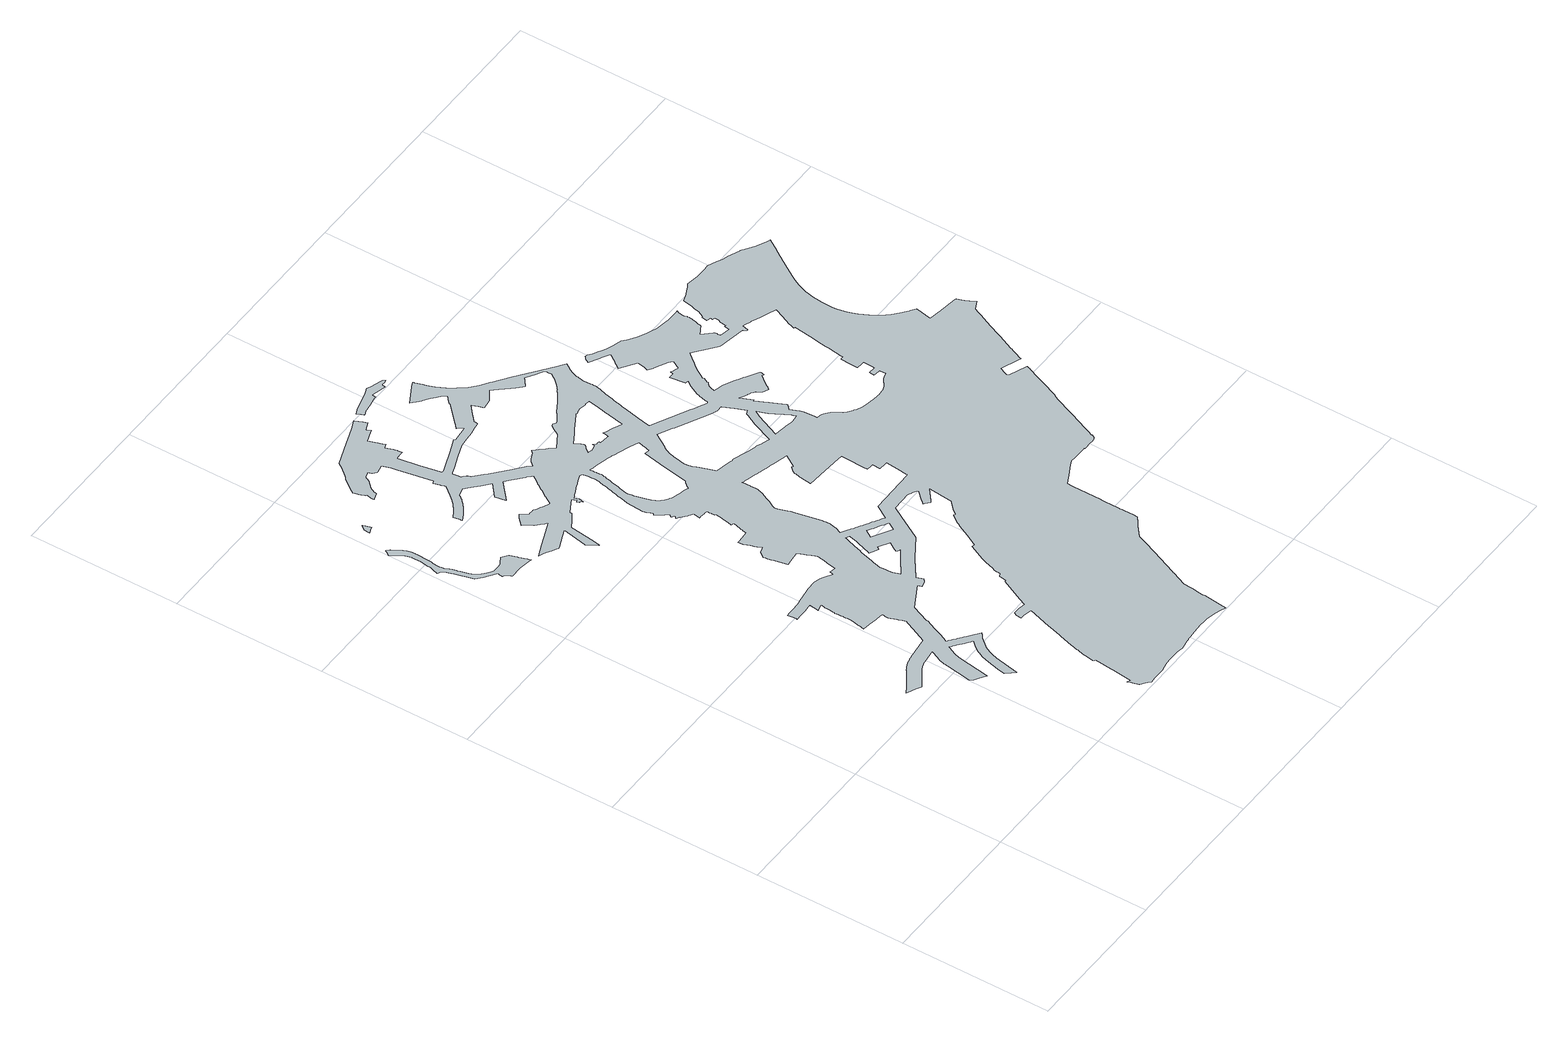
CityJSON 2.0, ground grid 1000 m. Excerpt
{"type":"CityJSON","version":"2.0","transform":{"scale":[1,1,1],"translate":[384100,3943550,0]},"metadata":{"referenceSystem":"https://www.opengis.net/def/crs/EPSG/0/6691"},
"CityObjects":{
"object1":{"type":"GenericCityObject","attributes":{"function":"24","validFromType":"1","custodian":"東京都","notificationNumber":"東京都告示1213号","prefecture":"13","city":"13100"},"geometry":[{"type":"MultiSurface","lod":"1","boundaries":[[[0,1,2,3,4,5,6,7,8,9,10,11,12,13,14,15,16,17,18,19,20,21,22,23,24,25,26,27,28,29,30,31,32,33,34,35,36,37,38,39,40,41]],[[42,43,44,45,46,47,48,49,50,51,52,53,54,55,56,57,58,59,60,61,62,63,64,65,66,67,68,69,70,71,72,73,74,75,76,77,78,79,80,81,82,83,84,85,86,87,88,89,90,91,92,93,94,95,96,97,98,99,100,101,102,103,104,105,106,107,108,109,110,111,112,113,114,115,116,117,118,119,120,121,122,123,124,125,126,127,128,129,130,131,132,133,134,135,136,137,138,139,140,141,142,143,144,145,146,147,148,149,150,151,152,153,154,155,156,157,158,159,160,161,162,163,164,165,166,167,168,169,170,171,172,173,174,175,176,177,178,179,180,181,182,183,184,185,186,187,188,189,190,191,192,193,194,195,196,197,198,199,200,201,202,203,204,205,206,207,208,209,210,211,212,213,214,215,216,217,218,219,220,221,222,223,224,225,226,227,228,229,230,231,232,233,234,235,236,237,238,239,240,241,242,243,244,245,246,247,248,249,250,251,252,253,254,255,256,257,258,259,260,261,262,263,264,265,266,267,268,269,270,271,272,273,274,275,276,277,278,279,280,281,282,283,284,285,286,287,288,289,290,291,292,293,294,295,296,297,298,299,300,301,302,303,304,305,306,307,308,309,310,311,312,313,314,315,316,317,318,319,320,321,322,323,324,325,326,327,328,329,330,331,332,333,334,335,336,337,338,339,340,341,342,343,344,345,346,347,348,349,350,351,352,353,354,355,356,357,358,359,360,361,362,363,364,365,366,367,368,369,370,371,372,373,374,375,376,377,378,379,380,381,382,383,384,385,386,387,388,389,390,391,392,393,394,395,396,397,398,399,400,401,402,403,404,405,406,407,408,409,410,411,412,413,414,415,416,417,418,419,420,421,422,423,424,425,426,427,428,429,430,431,432,433,434,435,436,437,438,439,440,441,442,443,444,445,446,447,448,449,450,451,452,453,454,455,456,457,458,459,460,461,462,463,464,465,466,467,468,469,470,471,472,473,474,475,476,477,478,479,480,481,482,483,484,485,486,487,488,489,490,491,492,493,494,495,496,497,498,499,500,501,502,503,504,505,506,507,508,509,510,511,512,513,514,515,516,517,518,519,520,521,522,523,524,525,526,527,528,529,530,531,532,533,534,535,536,537,538,539,540,541,542,543,544,545,546,547,548,549,550,551,552,553,554,555,556,557,558,559,560,561,562,563,564,565,566,567,568,569,570,571,572,573,574,575,576,577,578,579,580,581,582,583,584,585,586,587,588,589,590,591,592,593,594,595,596,597,598,599,600,601,602,603,604,605,606,607,608,609,610,611,612,613,614,615,616,617,618,619,620,621,622,623,624,625,626,627,628,629,630,631,632,633,634,635,636,637,638,639,640,641,642,643,644,645,646,647,648,649,650,651,652,653,654,655,656,657,658,659,660,661,662,663,664,665,666,667,668,669,670,671,672,673,674,675,676,677,678,679,680,681,682,683,684,685,686,687,688,689,690,691,692,693,694,695,696,697,698,699,700,701,702,703,704,705,706,707,708,709,710,711,712,713,714,715,716,717,718,719,720,721,722,723,724,725,726,727,728,729,730,731,732,733,734,735,736,737,738,739,740,741,742,743,744,745,746,747,748,749,750,751,752,753,754,755,756,757,758,759,760,761,762,763,764,765,766,767,768,769,770,771,772,773,774,775,776,777,778,779,780,781,782,783,784,785,786,787,788,789,790,791,792,793,794,795,796,797,798,799,800,801,802,803,804,805,806,807,808,809,810,811,812,813,814,815,816,817,818,819,820,821,822,823,824,825,826,827,828,829,830,831,832,833,834,835,836,837,838,839,840,841,842,843,844,845,846,847,848,849,850,851,852,853,854,855,856,857,858,859,860,861,862,863,864,865,866,867,868,869,870,871,872,873,874,875,876,877,878,879,880,881,882,883,884,885,886,887,888,889,890,891,892,893,894,895,896,897,898,899,900,901,902,903,904,905,906,907,908,909,910,911,912,913,914,915,916,917,918,919,920,921,922,923,924,925,926,927,928,929,930,931,932,933,934,935,936,937,938,939,940,941,942,943,944,945,946,947,948,949,950,951,952,953,954,955,956,957,958,959,960,961,962,963,964,965,966,967,968,969,970,971,972,973,974,975,976,977,978,979,980,981,982,983,984,985,986,987,988,989,990,991,992,993,994,995,996,997,998,999,1000,1001,1002,1003,1004,1005,1006,1007,1008,1009,1010,1011,1012,1013,1014,1015,1016,1017,1018,1019,1020,1021,1022,1023,1024,1025,1026,1027,1028,1029,1030,1031,1032,1033,1034,1035,1036,1037,1038,1039,1040,1041,1042,1043,1044,1045,1046,1047,1048,1049,1050,1051,1052,1053,1054,1055,1056,1057,1058,1059,1060,1061,1062,1063,1064,1065,1066,1067,1068,1069,1070,1071,1072,1073,1074,1075,1076,1077,1078,1079,1080,1081,1082,1083,1084,1085,1086,1087,1088,1089,1090,1091,1092,1093,1094,1095,1096,1097,1098,1099,1100,1101,1102,1103,1104,1105,1106,1107,1108,1109,1110,1111,1112,1113,1114,1115,1116,1117,1118,1119,1120,1121,1122,1123,1124,1125,1126,1127,1128,1129,1130,1131,1132,1133,1134,1135,1136,1137,1138,1139,1140,1141,1142,1143,1144,1145,1146,1147,1148,1149,1150,1151,1152,1153,1154,1155,1156,1157,1158,1159,1160,1161,1162,1163,1164,1165,1166,1167,1168,1169,1170,1171,1172,1173,1174,1175,1176,1177,1178,1179,1180,1181,1182,1183,1184,1185,1186,1187,1188,1189,1190,1191,1192,1193,1194,1195,1196,1197,1198,1199,1200,1201,1202,1203,1204,1205,1206,1207,1208,1209,1210,1211,1212,1213,1214,1215,1216,1217,1218,1219,1220,1221,1222,1223,1224,1225,1226,1227,1228,1229,1230,1231,1232,1233,1234,1235,1236,1237,1238,1239,1240,1241,1242,1243,1244,1245,1246,1247,1248,1249,1250,1251,1252,1253,1254,1255,1256,1257,1258,1259,1260,1261,1262,1263,1264,1265,1266,1267,1268,1269,1270,1271,1272,1273,1274,1275,1276,1277,1278,1279,1280,1281,1282,1283,1284,1285,1286,1287,1288,1289,1290,1291,1292,1293,1294,1295,1296,1297,1298,1299,1300,1301,1302,1303,1304,1305,1306,1307,1308,1309,1310,1311,1312,1313,1314,1315,1316,1317,1318,1319,1320,1321,1322,1323,1324,1325,1326,1327,1328,1329,1330,1331,1332,1333,1334,1335,1336,1337,1338,1339,1340,1341,1342,1343,1344,1345,1346,1347,1348,1349,1350,1351,1352,1353,1354,1355,1356,1357,1358,1359,1360,1361,1362,1363,1364,1365,1366,1367,1368,1369,1370,1371,1372,1373,1374,1375,1376,1377,1378,1379,1380,1381,1382,1383,1384,1385,1386,1387,1388,1389,1390,1391,1392,1393,1394,1395,1396,1397,1398,1399,1400,1401,1402,1403,1404,1405,1406,1407,1408,1409,1410,1411,1412,1413,1414,1415,1416,1417,1418,1419,1420,1421,1422,1423,1424,1425,1426],[1427,1428,1429,1430,1431,1432,1433,1434,1435,1436,1437,1438,1439,1440,1441,1442,1443,1444,1445,1446,1447,1448,1449,1450,1451,1452,1453,1454,1455,1456,1457,1458,1459,1460,1461,1462,1463,1464,1465,1466,1467,1468,1469,1470,1471,1472,1473,1474,1475,1476,1477,1478,1479,1480,1481,1482,1483,1484,1485,1486,1487,1488,1489,1490,1491,1492,1493,1494,1495,1496,1497,1498,1499,1500,1501,1502,1503,1504,1505,1506,1507,1508,1509,1510,1511,1512,1513,1514,1515,1516,1517,1518,1519,1520,1521,1522,1523,1524,1525,1526,1527,1528,1529,1530,1531,1532,1533,1534,1535,1536,1537,1538,1539,1540,1541,1542,1543,1544,1545,1546,1547,1548,1549,1550,1551,1552,1553,1554,1555,1556,1557,1558],[1559,1560,1561,1562,1563,1564,1565,1566,1567,1568,1569,1570,1571,1572,1573,1574,1575,1576,1577,1578,1579,1580,1581,1582,1583,1584,1585,1586,1587,1588,1589,1590,1591,1592,1593,1594,1595,1596,1597,1598,1599,1600,1601,1602,1603,1604,1605,1606,1607,1608,1609,1610,1611,1612,1613,1614,1615,1616,1617,1618,1619,1620,1621,1622,1623,1624,1625,1626,1627],[1628,1629,1630,1631,1632,1633,1634,1635,1636,1637,1638,1639,1640,1641,1642,1643,1644,1645,1646,1647,1648,1649,1650,1651,1652,1653,1654,1655,1656,1657,1658,1659,1660,1661,1662,1663,1664,1665,1666,1667,1668,1669,1670,1671,1672,1673,1674,1675,1676,1677,1678,1679,1680,1681,1682,1683,1684,1685,1686,1687,1688,1689,1690,1691,1692,1693,1694,1695,1696,1697,1698,1699,1700,1701,1702,1703,1704,1705,1706,1707,1708,1709,1710,1711,1712,1713,1714,1715,1716,1717,1718,1719,1720,1721,1722,1723,1724,1725,1726,1727,1728],[1729,1730,1731,1732,1733,1734,1735,1736,1737,1738,1739,1740,1741,1742,1743,1744,1745,1746,1747,1748,1749,1750,1751,1752,1753,1754,1755,1756,1757,1758,1759,1760,1761,1762,1763,1764,1765,1766,1767,1768,1769,1770,1771,1772,1773,1774,1775,1776,1777,1778,1779,1780,1781,1782,1783,1784,1785,1786,1787,1788,1789,1790,1791,1792,1793,1794,1795,1796,1797,1798,1799,1800,1801,1802,1803,1804],[1805,1806,1807,1808,1809,1810,1811,1812,1813,1814,1815,1816,1817,1818,1819,1820,1821,1822,1823,1824,1825,1826,1827,1828,1829,1830,1831,1832,1833,1834,1835,1836,1837,1838,1839,1840,1841,1842,1843,1844,1845,1846,1847,1848,1849,1850,1851,1852,1853,1854,1855,1856,1857,1858,1859,1860,1861,1862,1863,1864,1865,1866,1867,1868,1869,1870,1871,1872,1873,1874,1875,1876,1877,1878,1879,1880,1881,1882,1883,1884,1885,1886,1887,1888,1889,1890,1891,1892,1893,1894,1895,1896,1897,1898,1899,1900,1901,1902,1903,1904,1905,1906,1907,1908,1909,1910,1911,1912,1913,1914,1915,1916,1917,1918,1919,1920,1921,1922,1923,1924,1925,1926,1927,1928,1929,1930,1931,1932,1933,1934,1935,1936,1937,1938,1939,1940,1941,1942,1943,1944,1945,1946,1947,1948,1949,1950,1951,1952,1953,1954,1955,1956,1957,1958,1959,1960,1961,1962,1963,1964,1965,1966,1967,1968,1969,1970,1971,1972,1973,1974,1975,1976,1977,1978,1979,1980,1981,1982,1983,1984,1985,1986,1987,1988,1989,1990,1991,1992,1993],[1994,1995,1996,1997,1998,1999,2000,2001,2002,2003,2004,2005,2006,2007,2008,2009,2010,2011,2012,2013,2014,2015,2016,2017,2018,2019,2020,2021,2022,2023,2024,2025,2026,2027,2028,2029,2030,2031,2032,2033,2034,2035,2036,2037,2038,2039,2040,2041,2042,2043,2044,2045,2046,2047,2048,2049,2050,2051,2052,2053,2054,2055,2056,2057,2058,2059,2060,2061,2062,2063,2064,2065,2066,2067,2068,2069,2070,2071,2072,2073,2074,2075,2076,2077,2078,2079,2080,2081,2082,2083,2084,2085,2086,2087,2088,2089,2090,2091,2092,2093,2094,2095,2096,2097,2098,2099,2100,2101,2102,2103,2104,2105,2106,2107,2108,2109,2110,2111,2112,2113,2114,2115,2116,2117,2118,2119,2120,2121,2122,2123,2124,2125,2126,2127,2128,2129,2130,2131,2132,2133,2134,2135,2136,2137,2138,2139,2140,2141,2142],[2143,2144,2145,2146,2147,2148,2149,2150,2151,2152,2153,2154,2155,2156,2157,2158,2159,2160],[2161,2162,2163,2164,2165,2166,2167,2168,2169,2170,2171,2172,2173,2174,2175,2176,2177,2178,2179,2180,2181,2182,2183,2184,2185,2186,2187,2188,2189,2190,2191,2192,2193,2194,2195,2196,2197,2198,2199],[2200,2201,2202,2203,2204,2205,2206,2207,2208,2209,2210,2211,2212,2213,2214]],[[2215,2216,2217,2218,2219,2220,2221,2222,2223,2224,2225,2226,2227,2228,2229]],[[2230,2231,2232,2233,2234,2235,2236,2237,2238,2239,2240,2241,2242,2243,2244,2245,2246,2247,2248,2249,2250,2251,2252,2253,2254,2255,2256,2257,2258,2259,2260,2261,2262,2263,2264,2265,2266,2267,2268,2269,2270,2271,2272,2273,2274,2275,2276,2277,2278,2279,2280,2281,2282,2283,2284,2285,2286,2287,2288,2289,2290,2291,2292,2293,2294,2295,2296,2297,2298,2299,2300,2301,2302,2303,2304,2305,2306,2307,2308,2309,2310,2311,2312,2313,2314,2315,2316,2317,2318,2319,2320,2321,2322,2323,2324,2325,2326,2327,2328,2329,2330,2331,2332,2333,2334,2335,2336,2337,2338,2339,2340,2341,2342,2343,2344,2345,2346,2347,2348,2349,2350,2351,2352,2353,2354,2355,2356,2357,2358,2359,2360,2361,2362,2363,2364,2365,2366,2367,2368,2369,2370,2371,2372,2373,2374,2375,2376,2377,2378,2379,2380,2381,2382,2383,2384,2385,2386,2387,2388,2389,2390,2391,2392,2393,2394,2395,2396,2397,2398,2399,2400,2401,2402,2403,2404,2405,2406,2407,2408,2409,2410,2411,2412]]]}]}
},
"vertices":[
[1182,5048,0],[1172,5050,0],[1167,5052,0],[1136,5062,0],[1105,5073,0],[1076,5087,0],[1075,5087,0],[1070,5085,0],[1066,5083,0],[1061,5081,0],[1056,5079,0],[1051,5077,0],[1046,5075,0],[1041,5073,0],[1037,5071,0],[1032,5069,0],[936,5045,0],[910,5039,0],[868,5021,0],[879,4994,0],[885,4977,0],[886,4975,0],[926,4991,0],[927,4992,0],[928,4988,0],[975,4995,0],[1015,5002,0],[1032,5005,0],[1045,5006,0],[1045,5008,0],[1046,5018,0],[1046,5021,0],[1048,5032,0],[1144,5006,0],[1149,5030,0],[1151,5030,0],[1160,5030,0],[1163,5030,0],[1164,5030,0],[1166,5030,0],[1168,5030,0],[1188,5034,0],[1231,4881,0],[1229,4880,0],[1228,4880,0],[1227,4879,0],[1112,4816,0],[1124,4805,0],[1140,4790,0],[1154,4779,0],[1165,4770,0],[1171,4766,0],[1197,4747,0],[1208,4739,0],[1235,4717,0],[1254,4699,0],[1282,4670,0],[1263,4653,0],[1234,4627,0],[1239,4621,0],[1174,4561,0],[1116,4507,0],[1104,4495,0],[1085,4479,0],[1088,4476,0],[1115,4445,0],[1119,4441,0],[1091,4437,0],[1090,4437,0],[1042,4433,0],[1009,4429,0],[1001,4438,0],[909,4400,0],[792,4357,0],[757,4344,0],[749,4343,0],[743,4341,0],[742,4341,0],[735,4383,0],[716,4489,0],[693,4621,0],[710,4624,0],[712,4624,0],[717,4625,0],[752,4625,0],[748,4652,0],[747,4657,0],[746,4663,0],[743,4682,0],[742,4683,0],[727,4730,0],[730,4731,0],[753,4739,0],[746,4759,0],[741,4774,0],[738,4786,0],[728,4816,0],[719,4845,0],[739,4851,0],[761,4859,0],[771,4862,0],[803,4874,0],[801,4876,0],[790,4900,0],[789,4902,0],[843,4924,0],[831,4952,0],[812,4998,0],[749,4971,0],[632,4930,0],[476,4874,0],[463,4854,0],[443,4828,0],[422,4802,0],[400,4779,0],[387,4767,0],[337,4699,0],[328,4687,0],[317,4674,0],[319,4668,0],[328,4638,0],[330,4630,0],[332,4626,0],[332,4625,0],[333,4623,0],[335,4617,0],[340,4602,0],[341,4601,0],[342,4600,0],[344,4598,0],[348,4595,0],[349,4592,0],[349,4591,0],[347,4586,0],[346,4582,0],[345,4577,0],[343,4572,0],[343,4569,0],[342,4565,0],[342,4562,0],[341,4559,0],[341,4556,0],[341,4552,0],[341,4547,0],[341,4543,0],[345,4545,0],[386,4558,0],[387,4560,0],[387,4561,0],[387,4563,0],[388,4565,0],[388,4566,0],[388,4568,0],[389,4570,0],[389,4572,0],[390,4573,0],[390,4575,0],[391,4577,0],[391,4578,0],[392,4580,0],[392,4581,0],[393,4583,0],[394,4585,0],[394,4586,0],[395,4588,0],[396,4590,0],[396,4591,0],[397,4593,0],[398,4594,0],[399,4596,0],[400,4597,0],[401,4599,0],[401,4600,0],[402,4602,0],[403,4603,0],[404,4605,0],[405,4606,0],[406,4608,0],[407,4609,0],[408,4610,0],[409,4612,0],[410,4613,0],[412,4614,0],[413,4616,0],[414,4617,0],[415,4618,0],[416,4620,0],[417,4621,0],[419,4622,0],[420,4623,0],[439,4641,0],[440,4642,0],[442,4644,0],[443,4646,0],[444,4648,0],[446,4649,0],[447,4651,0],[448,4653,0],[450,4655,0],[451,4657,0],[452,4659,0],[453,4660,0],[454,4662,0],[455,4664,0],[456,4666,0],[457,4668,0],[458,4670,0],[459,4672,0],[460,4675,0],[461,4677,0],[462,4679,0],[463,4681,0],[463,4683,0],[464,4685,0],[464,4687,0],[493,4693,0],[505,4699,0],[513,4672,0],[534,4650,0],[540,4652,0],[575,4659,0],[593,4663,0],[609,4606,0],[616,4569,0],[656,4343,0],[640,4337,0],[647,4309,0],[649,4302,0],[652,4288,0],[654,4280,0],[659,4261,0],[659,4259,0],[610,4200,0],[587,4174,0],[583,4168,0],[578,4163,0],[573,4158,0],[568,4153,0],[564,4149,0],[548,4136,0],[541,4131,0],[535,4126,0],[529,4121,0],[522,4117,0],[516,4112,0],[509,4108,0],[509,4107,0],[470,4083,0],[478,4042,0],[479,4038,0],[480,4035,0],[480,4031,0],[481,4028,0],[493,4034,0],[499,4037,0],[500,4038,0],[516,4046,0],[523,4050,0],[530,4055,0],[537,4059,0],[544,4064,0],[551,4069,0],[558,4074,0],[564,4079,0],[571,4084,0],[578,4089,0],[584,4095,0],[585,4095,0],[588,4099,0],[594,4104,0],[600,4109,0],[606,4115,0],[612,4121,0],[618,4127,0],[623,4133,0],[629,4140,0],[636,4148,0],[638,4152,0],[645,4160,0],[650,4160,0],[655,4161,0],[682,4170,0],[692,4173,0],[743,4127,0],[774,4100,0],[818,4061,0],[827,4053,0],[744,3982,0],[756,3913,0],[788,3941,0],[870,4011,0],[876,4011,0],[910,3981,0],[976,3924,0],[979,3922,0],[996,3908,0],[1001,3903,0],[1010,3893,0],[997,3876,0],[987,3860,0],[974,3842,0],[971,3838,0],[969,3835,0],[967,3832,0],[957,3817,0],[954,3813,0],[953,3811,0],[949,3806,0],[945,3800,0],[937,3787,0],[927,3772,0],[908,3745,0],[909,3744,0],[904,3736,0],[903,3736,0],[899,3729,0],[895,3723,0],[875,3690,0],[871,3688,0],[864,3691,0],[848,3699,0],[837,3705,0],[817,3714,0],[799,3723,0],[790,3727,0],[789,3728,0],[778,3736,0],[777,3736,0],[771,3739,0],[770,3739,0],[743,3740,0],[742,3739,0],[737,3737,0],[701,3785,0],[679,3769,0],[666,3757,0],[637,3728,0],[635,3726,0],[634,3725,0],[661,3688,0],[675,3666,0],[712,3628,0],[720,3622,0],[737,3609,0],[706,3597,0],[567,3539,0],[480,3503,0],[499,3496,0],[529,3482,0],[557,3466,0],[585,3449,0],[594,3442,0],[605,3446,0],[688,3481,0],[740,3502,0],[706,3337,0],[705,3332,0],[721,3309,0],[738,3281,0],[747,3264,0],[748,3267,0],[757,3315,0],[780,3479,0],[821,3503,0],[876,3540,0],[875,3556,0],[970,3607,0],[983,3577,0],[971,3570,0],[977,3553,0],[983,3556,0],[991,3540,0],[999,3573,0],[987,3601,0],[994,3604,0],[998,3606,0],[1010,3613,0],[1020,3617,0],[1034,3624,0],[1043,3629,0],[1050,3632,0],[1061,3637,0],[1075,3644,0],[1094,3652,0],[1103,3656,0],[1112,3659,0],[1113,3660,0],[1117,3661,0],[1125,3664,0],[1141,3670,0],[1153,3675,0],[1160,3676,0],[1161,3676,0],[1169,3672,0],[1175,3668,0],[1177,3662,0],[1181,3650,0],[1181,3646,0],[1183,3618,0],[1183,3616,0],[1183,3610,0],[1183,3605,0],[1183,3604,0],[1184,3601,0],[1184,3596,0],[1184,3589,0],[1185,3585,0],[1185,3577,0],[1184,3572,0],[1181,3558,0],[1177,3543,0],[1172,3524,0],[1169,3509,0],[1164,3488,0],[1161,3478,0],[1161,3475,0],[1154,3447,0],[1150,3430,0],[1148,3423,0],[1147,3418,0],[1147,3417,0],[1142,3399,0],[1138,3374,0],[1124,3325,0],[1116,3213,0],[1122,3193,0],[1128,3179,0],[1133,3169,0],[1138,3158,0],[1138,3156,0],[1138,3155,0],[1137,3153,0],[1135,3151,0],[1129,3147,0],[1129,3146,0],[1134,3133,0],[1153,3104,0],[1162,3095,0],[1170,3086,0],[1179,3075,0],[1181,3071,0],[1169,3052,0],[1174,3049,0],[1178,3047,0],[1184,3044,0],[1187,3042,0],[1189,3041,0],[1188,3038,0],[1187,3037,0],[1184,3034,0],[1179,3028,0],[1176,3024,0],[1176,3023,0],[1185,3019,0],[1197,3012,0],[1195,3010,0],[1226,2984,0],[1231,2980,0],[1234,2978,0],[1245,2969,0],[1262,2960,0],[1259,2938,0],[1255,2914,0],[1271,2914,0],[1278,2914,0],[1285,2914,0],[1294,2912,0],[1298,2912,0],[1310,2910,0],[1319,2909,0],[1321,2908,0],[1319,2897,0],[1319,2895,0],[1319,2888,0],[1320,2886,0],[1321,2878,0],[1321,2877,0],[1321,2875,0],[1321,2855,0],[1329,2853,0],[1329,2851,0],[1329,2847,0],[1327,2828,0],[1327,2827,0],[1321,2802,0],[1318,2789,0],[1312,2759,0],[1306,2733,0],[1323,2728,0],[1325,2728,0],[1319,2705,0],[1309,2665,0],[1307,2655,0],[1306,2653,0],[1305,2648,0],[1302,2636,0],[1300,2625,0],[1300,2624,0],[1225,2620,0],[1219,2620,0],[1218,2620,0],[1212,2619,0],[1208,2619,0],[1212,2588,0],[1221,2565,0],[1223,2559,0],[1228,2545,0],[1235,2525,0],[1240,2509,0],[1251,2480,0],[1242,2476,0],[1214,2467,0],[1192,2439,0],[1188,2433,0],[1190,2416,0],[1192,2405,0],[1196,2383,0],[1198,2376,0],[1205,2343,0],[1211,2314,0],[1217,2281,0],[1231,2283,0],[1264,2287,0],[1292,2290,0],[1319,2294,0],[1329,2271,0],[1337,2252,0],[1343,2239,0],[1346,2232,0],[1349,2224,0],[1355,2211,0],[1356,2208,0],[1359,2203,0],[1363,2193,0],[1368,2181,0],[1368,2179,0],[1368,2177,0],[1368,2173,0],[1368,2169,0],[1367,2166,0],[1365,2155,0],[1364,2147,0],[1363,2145,0],[1362,2139,0],[1361,2135,0],[1361,2133,0],[1359,2123,0],[1355,2107,0],[1354,2104,0],[1340,2040,0],[1328,2043,0],[1321,2044,0],[1313,2046,0],[1303,2049,0],[1297,2028,0],[1294,2023,0],[1253,2049,0],[1245,2054,0],[1237,2058,0],[1228,2062,0],[1219,2065,0],[1210,2068,0],[1201,2071,0],[1192,2073,0],[1183,2074,0],[1173,2075,0],[1164,2076,0],[1158,2076,0],[1130,2075,0],[1117,2074,0],[1116,2074,0],[1109,2073,0],[1102,2072,0],[999,2057,0],[988,2055,0],[977,2054,0],[966,2053,0],[955,2053,0],[944,2052,0],[933,2051,0],[887,2051,0],[881,2051,0],[874,2051,0],[868,2050,0],[871,2029,0],[874,1996,0],[874,1986,0],[881,1987,0],[884,1987,0],[897,1988,0],[910,1988,0],[947,1988,0],[961,1988,0],[970,1989,0],[975,1989,0],[980,1989,0],[988,1991,0],[1003,1993,0],[1012,1995,0],[1001,1933,0],[999,1927,0],[1019,1933,0],[1028,1936,0],[1036,1938,0],[1038,1939,0],[1042,1940,0],[1046,1940,0],[1046,1939,0],[1044,1921,0],[1042,1906,0],[1042,1901,0],[1041,1898,0],[1040,1882,0],[1037,1856,0],[1037,1851,0],[1037,1850,0],[1036,1843,0],[1034,1837,0],[1035,1825,0],[1036,1806,0],[1037,1794,0],[1038,1781,0],[1038,1779,0],[1039,1763,0],[1039,1761,0],[1040,1745,0],[1040,1744,0],[1040,1743,0],[1040,1738,0],[1039,1730,0],[1036,1712,0],[1032,1692,0],[1030,1679,0],[1029,1676,0],[1025,1653,0],[1024,1645,0],[1021,1627,0],[1039,1625,0],[1067,1621,0],[1081,1619,0],[1126,1613,0],[1156,1608,0],[1171,1607,0],[1172,1606,0],[1176,1605,0],[1175,1592,0],[1173,1584,0],[1173,1583,0],[1171,1569,0],[1172,1568,0],[1173,1563,0],[1175,1557,0],[1178,1549,0],[1181,1541,0],[1184,1535,0],[1186,1528,0],[1188,1525,0],[1192,1513,0],[1194,1509,0],[1195,1503,0],[1197,1497,0],[1199,1490,0],[1202,1482,0],[1207,1470,0],[1209,1463,0],[1199,1441,0],[1177,1391,0],[1133,1293,0],[979,1274,0],[972,1273,0],[964,1272,0],[957,1270,0],[950,1268,0],[943,1266,0],[936,1264,0],[929,1262,0],[922,1259,0],[915,1257,0],[908,1254,0],[901,1250,0],[894,1247,0],[888,1243,0],[882,1239,0],[875,1236,0],[871,1233,0],[757,1156,0],[719,1131,0],[726,1127,0],[775,1105,0],[793,1096,0],[810,1087,0],[920,1161,0],[923,1163,0],[928,1166,0],[932,1168,0],[937,1171,0],[941,1173,0],[946,1175,0],[950,1177,0],[955,1179,0],[960,1181,0],[965,1182,0],[970,1184,0],[975,1185,0],[980,1186,0],[985,1187,0],[990,1188,0],[1086,1200,0],[1059,1146,0],[1055,1138,0],[1052,1130,0],[1049,1123,0],[1047,1115,0],[1044,1107,0],[1042,1099,0],[1040,1092,0],[1038,1084,0],[1037,1076,0],[1036,1068,0],[1034,1060,0],[1008,892,0],[1015,882,0],[1016,879,0],[1021,872,0],[1046,858,0],[1074,840,0],[1094,826,0],[1128,1045,0],[1129,1050,0],[1131,1055,0],[1132,1061,0],[1134,1066,0],[1135,1072,0],[1137,1077,0],[1139,1082,0],[1142,1088,0],[1144,1093,0],[1146,1098,0],[1149,1103,0],[1169,1142,0],[1172,1140,0],[1177,1136,0],[1182,1132,0],[1188,1128,0],[1193,1124,0],[1199,1119,0],[1207,1113,0],[1214,1108,0],[1219,1104,0],[1226,1098,0],[1233,1093,0],[1239,1088,0],[1244,1084,0],[1251,1078,0],[1258,1073,0],[1259,1072,0],[1262,1070,0],[1268,1065,0],[1274,1061,0],[1276,1059,0],[1279,1057,0],[1287,1050,0],[1254,1013,0],[1253,1011,0],[1251,1009,0],[1249,1007,0],[1248,1005,0],[1246,1003,0],[1245,1001,0],[1243,999,0],[1242,997,0],[1240,995,0],[1239,993,0],[1237,990,0],[1236,988,0],[1235,986,0],[1233,984,0],[1232,982,0],[1231,979,0],[1230,977,0],[1228,975,0],[1227,973,0],[1212,940,0],[1199,905,0],[1192,882,0],[1176,810,0],[1165,759,0],[1171,753,0],[1191,728,0],[1210,701,0],[1229,798,0],[1245,868,0],[1249,880,0],[1251,888,0],[1263,919,0],[1277,949,0],[1278,951,0],[1278,952,0],[1279,954,0],[1280,955,0],[1281,957,0],[1282,958,0],[1283,960,0],[1284,961,0],[1284,963,0],[1285,964,0],[1286,966,0],[1287,967,0],[1288,968,0],[1289,970,0],[1291,971,0],[1292,973,0],[1293,974,0],[1294,975,0],[1294,976,0],[1297,979,0],[1299,982,0],[1302,985,0],[1338,1025,0],[1341,1027,0],[1343,1030,0],[1345,1032,0],[1348,1034,0],[1351,1036,0],[1367,1050,0],[1318,1087,0],[1298,1103,0],[1284,1114,0],[1278,1119,0],[1272,1123,0],[1269,1125,0],[1265,1129,0],[1259,1134,0],[1258,1134,0],[1257,1135,0],[1253,1138,0],[1248,1142,0],[1242,1146,0],[1237,1150,0],[1232,1154,0],[1229,1156,0],[1224,1160,0],[1218,1166,0],[1216,1167,0],[1211,1171,0],[1205,1175,0],[1199,1180,0],[1198,1180,0],[1197,1181,0],[1202,1191,0],[1207,1200,0],[1229,1249,0],[1247,1290,0],[1279,1361,0],[1276,1369,0],[1328,1487,0],[1487,1575,0],[1496,1547,0],[1496,1545,0],[1533,1556,0],[1536,1559,0],[1539,1562,0],[1544,1565,0],[1548,1569,0],[1551,1572,0],[1536,1618,0],[1662,1707,0],[1743,1760,0],[1808,1800,0],[1907,1970,0],[1945,2035,0],[2075,2036,0],[2078,2035,0],[2087,2031,0],[2091,2029,0],[2097,2025,0],[2098,2024,0],[2106,2020,0],[2126,2009,0],[2134,2004,0],[2135,2004,0],[2131,1997,0],[2128,1993,0],[2091,1953,0],[2087,1949,0],[2077,1938,0],[2062,1920,0],[2063,1919,0],[2067,1917,0],[2070,1913,0],[2096,1891,0],[2099,1893,0],[2102,1896,0],[2106,1899,0],[2189,1962,0],[2180,1885,0],[2172,1814,0],[2171,1800,0],[2116,1746,0],[2094,1718,0],[2084,1724,0],[2076,1714,0],[2073,1709,0],[2055,1686,0],[2044,1672,0],[2035,1655,0],[2034,1652,0],[2030,1646,0],[1990,1567,0],[1947,1486,0],[1929,1494,0],[1877,1384,0],[1867,1358,0],[1855,1321,0],[1847,1297,0],[1838,1275,0],[1836,1257,0],[1836,1256,0],[1833,1232,0],[1829,1231,0],[1812,1225,0],[1811,1224,0],[1808,1199,0],[1807,1192,0],[1804,1175,0],[1800,1176,0],[1794,1176,0],[1722,1025,0],[1701,978,0],[1700,978,0],[1656,985,0],[1609,984,0],[1603,969,0],[1601,964,0],[1598,939,0],[1596,931,0],[1597,931,0],[1621,931,0],[1622,931,0],[1681,920,0],[1628,758,0],[1625,747,0],[1602,671,0],[1597,656,0],[1582,602,0],[1572,567,0],[1571,564,0],[1570,560,0],[1570,559,0],[1569,554,0],[1567,549,0],[1566,544,0],[1565,540,0],[1563,535,0],[1562,530,0],[1561,525,0],[1560,520,0],[1559,515,0],[1557,510,0],[1556,505,0],[1555,500,0],[1554,495,0],[1553,490,0],[1552,485,0],[1551,480,0],[1550,475,0],[1546,456,0],[1534,396,0],[1543,388,0],[1548,384,0],[1537,271,0],[1536,258,0],[1522,126,0],[1500,137,0],[1504,125,0],[1513,94,0],[1519,67,0],[1522,65,0],[1549,46,0],[1574,25,0],[1578,21,0],[1610,23,0],[1643,24,0],[1675,23,0],[1687,22,0],[1689,22,0],[1721,29,0],[1753,34,0],[1786,37,0],[1819,38,0],[1851,36,0],[1884,32,0],[1903,29,0],[1979,41,0],[1980,41,0],[1986,42,0],[2002,44,0],[2035,47,0],[2050,48,0],[2052,48,0],[2053,48,0],[2055,48,0],[2088,51,0],[2121,52,0],[2153,50,0],[2186,46,0],[2218,41,0],[2250,33,0],[2281,23,0],[2312,11,0],[2319,8,0],[2325,73,0],[2334,165,0],[2335,177,0],[2337,203,0],[2342,250,0],[2343,263,0],[2344,276,0],[2344,278,0],[2346,292,0],[2347,298,0],[2349,318,0],[2391,417,0],[2391,418,0],[2396,430,0],[2471,605,0],[2475,615,0],[2476,616,0],[2477,619,0],[2481,628,0],[2486,641,0],[2487,643,0],[2488,646,0],[2490,649,0],[2506,687,0],[2516,712,0],[2531,746,0],[2595,801,0],[2607,808,0],[2634,827,0],[2636,828,0],[2637,829,0],[2638,831,0],[2638,832,0],[2639,835,0],[2655,846,0],[2657,846,0],[2657,871,0],[2657,939,0],[2657,952,0],[2656,959,0],[2656,971,0],[2656,983,0],[2657,1066,0],[2657,1086,0],[2660,1099,0],[2659,1293,0],[2662,1330,0],[2742,1372,0],[2774,1389,0],[2827,1414,0],[2863,1413,0],[2940,1412,0],[2945,1412,0],[2956,1412,0],[2956,1407,0],[3010,1407,0],[3028,1407,0],[3044,1407,0],[3046,1410,0],[3057,1410,0],[3062,1420,0],[3064,1420,0],[3070,1434,0],[3066,1436,0],[3083,1475,0],[3094,1501,0],[3101,1517,0],[3111,1542,0],[3203,1757,0],[3216,1782,0],[3222,1795,0],[3223,1795,0],[3272,1910,0],[3290,1958,0],[3321,2029,0],[3323,2034,0],[3324,2035,0],[3325,2037,0],[3325,2038,0],[3325,2039,0],[3332,2058,0],[3331,2059,0],[3215,2104,0],[3209,2116,0],[3211,2121,0],[3218,2139,0],[3231,2170,0],[3232,2173,0],[3233,2175,0],[3348,2130,0],[3347,2129,0],[3360,2125,0],[3361,2124,0],[3362,2125,0],[3363,2125,0],[3363,2126,0],[3374,2151,0],[3375,2152,0],[3386,2179,0],[3388,2185,0],[3394,2198,0],[3393,2198,0],[3397,2206,0],[3398,2207,0],[3400,2211,0],[3402,2219,0],[3450,2327,0],[3454,2336,0],[3459,2348,0],[3461,2352,0],[3506,2457,0],[3517,2476,0],[3539,2525,0],[3542,2533,0],[3556,2567,0],[3612,2594,0],[3593,2632,0],[3587,2644,0],[3574,2674,0],[3564,2702,0],[3558,2706,0],[3424,2725,0],[3415,2727,0],[3394,2730,0],[3349,2736,0],[3370,2844,0],[3340,2866,0],[3335,2870,0],[3311,2888,0],[3303,2895,0],[3278,2916,0],[3254,2938,0],[3232,2962,0],[3212,2988,0],[3193,3015,0],[3176,3043,0],[3161,3072,0],[3148,3102,0],[3136,3133,0],[3127,3164,0],[3120,3196,0],[3115,3228,0],[3112,3261,0],[3112,3294,0],[3113,3315,0],[3113,3330,0],[3114,3341,0],[3118,3373,0],[3123,3406,0],[3129,3430,0],[3130,3434,0],[3132,3442,0],[3134,3449,0],[3144,3480,0],[3156,3511,0],[3170,3541,0],[3186,3569,0],[3199,3590,0],[3252,3670,0],[3254,3674,0],[3257,3679,0],[3261,3684,0],[3267,3693,0],[3270,3697,0],[3271,3699,0],[3286,3722,0],[3286,3723,0],[3294,3734,0],[3296,3737,0],[3314,3764,0],[3324,3779,0],[3373,3854,0],[3371,3855,0],[3363,3858,0],[3344,3866,0],[3340,3868,0],[3310,3882,0],[3281,3897,0],[3254,3915,0],[3227,3934,0],[3217,3943,0],[3206,3948,0],[3204,3949,0],[3124,3982,0],[3116,3985,0],[3097,3991,0],[3066,4003,0],[3060,4006,0],[3058,4007,0],[3030,4019,0],[2995,4035,0],[2992,4034,0],[2959,4031,0],[2927,4031,0],[2894,4032,0],[2861,4036,0],[2829,4042,0],[2812,4046,0],[2791,4033,0],[2762,4018,0],[2732,4004,0],[2701,3993,0],[2685,3988,0],[2683,3983,0],[2680,3967,0],[2674,3925,0],[2667,3906,0],[2662,3898,0],[2658,3865,0],[2656,3862,0],[2650,3851,0],[2647,3844,0],[2646,3845,0],[2636,3824,0],[2629,3823,0],[2621,3788,0],[2636,3784,0],[2651,3781,0],[2649,3765,0],[2666,3763,0],[2662,3733,0],[2654,3711,0],[2654,3704,0],[2653,3694,0],[2652,3690,0],[2651,3685,0],[2651,3681,0],[2651,3679,0],[2651,3674,0],[2638,3674,0],[2634,3639,0],[2633,3639,0],[2633,3638,0],[2564,3650,0],[2564,3651,0],[2564,3655,0],[2562,3657,0],[2563,3659,0],[2561,3666,0],[2565,3680,0],[2562,3692,0],[2559,3697,0],[2506,3755,0],[2507,3757,0],[2513,3761,0],[2522,3766,0],[2535,3774,0],[2564,3790,0],[2568,3800,0],[2570,3806,0],[2573,3818,0],[2576,3831,0],[2580,3848,0],[2582,3851,0],[2585,3861,0],[2586,3866,0],[2586,3881,0],[2585,3882,0],[2585,3884,0],[2585,3885,0],[2586,3896,0],[2586,3897,0],[2583,3904,0],[2581,3910,0],[2580,3916,0],[2579,3919,0],[2579,3924,0],[2583,3947,0],[2585,3955,0],[2587,3961,0],[2590,3966,0],[2592,3971,0],[2573,3969,0],[2540,3969,0],[2507,3970,0],[2475,3974,0],[2443,3979,0],[2411,3987,0],[2380,3997,0],[2349,4009,0],[2320,4023,0],[2291,4039,0],[2263,4056,0],[2237,4076,0],[2223,4087,0],[2210,4098,0],[2198,4101,0],[2185,4105,0],[2178,4106,0],[2147,4116,0],[2117,4128,0],[2087,4142,0],[2059,4158,0],[2031,4175,0],[2006,4193,0],[1989,4199,0],[1984,4192,0],[1977,4186,0],[1975,4184,0],[1957,4157,0],[2022,4120,0],[2034,4114,0],[2084,4087,0],[2078,4076,0],[2072,4066,0],[2049,4032,0],[2042,4026,0],[2033,4015,0],[2017,3992,0],[2013,3985,0],[2115,3919,0],[2105,3866,0],[2096,3844,0],[2126,3822,0],[2128,3820,0],[2190,3788,0],[2213,3776,0],[2218,3774,0],[2225,3769,0],[2230,3767,0],[2235,3760,0],[2237,3754,0],[2208,3700,0],[2208,3701,0],[2203,3702,0],[2196,3705,0],[2189,3708,0],[2180,3710,0],[2177,3710,0],[2168,3713,0],[2167,3713,0],[2163,3716,0],[2156,3720,0],[2150,3700,0],[2115,3699,0],[2130,3600,0],[2150,3598,0],[2130,3568,0],[2115,3542,0],[2102,3518,0],[2091,3495,0],[2087,3480,0],[2086,3479,0],[2084,3472,0],[2082,3465,0],[2080,3458,0],[2078,3450,0],[2076,3443,0],[2075,3436,0],[2073,3428,0],[2072,3421,0],[2071,3413,0],[2071,3412,0],[2067,3405,0],[2057,3405,0],[2027,3420,0],[1986,3440,0],[1965,3451,0],[1741,3565,0],[1721,3575,0],[1739,3668,0],[1751,3727,0],[1760,3770,0],[1761,3774,0],[1772,3826,0],[1774,3831,0],[1775,3834,0],[1778,3846,0],[1783,3867,0],[1784,3874,0],[1791,3903,0],[1799,3931,0],[1811,3974,0],[1816,3993,0],[1817,3999,0],[1818,4008,0],[1819,4016,0],[1819,4024,0],[1819,4036,0],[1819,4050,0],[1817,4094,0],[1819,4108,0],[1821,4122,0],[1823,4135,0],[1824,4140,0],[1824,4147,0],[1828,4162,0],[1839,4186,0],[1850,4206,0],[1867,4231,0],[1880,4252,0],[1869,4259,0],[1851,4272,0],[1843,4278,0],[1720,4371,0],[1699,4387,0],[1697,4388,0],[1616,4450,0],[1513,4526,0],[1510,4528,0],[1482,4546,0],[1456,4565,0],[1431,4586,0],[1407,4609,0],[1385,4633,0],[1365,4659,0],[1346,4685,0],[1329,4713,0],[1314,4742,0],[1301,4772,0],[1289,4803,0],[1285,4818,0],[1279,4838,0],[1265,4887,0],[1264,4890,0],[1262,4896,0],[1047,4378,0],[1108,4384,0],[1109,4384,0],[1159,4392,0],[1183,4396,0],[1192,4400,0],[1193,4425,0],[1195,4427,0],[1239,4467,0],[1292,4515,0],[1308,4477,0],[1311,4466,0],[1318,4439,0],[1375,4445,0],[1383,4447,0],[1384,4448,0],[1394,4454,0],[1410,4464,0],[1414,4467,0],[1454,4494,0],[1470,4476,0],[1491,4453,0],[1536,4402,0],[1554,4381,0],[1583,4350,0],[1592,4339,0],[1599,4344,0],[1608,4351,0],[1617,4359,0],[1628,4368,0],[1636,4374,0],[1643,4380,0],[1649,4385,0],[1666,4377,0],[1685,4365,0],[1710,4349,0],[1733,4336,0],[1748,4325,0],[1749,4325,0],[1754,4320,0],[1755,4319,0],[1757,4315,0],[1758,4315,0],[1758,4314,0],[1758,4313,0],[1759,4312,0],[1759,4309,0],[1759,4308,0],[1759,4304,0],[1760,4281,0],[1760,4279,0],[1743,4253,0],[1730,4234,0],[1720,4222,0],[1714,4217,0],[1691,4194,0],[1680,4185,0],[1674,4180,0],[1670,4177,0],[1666,4175,0],[1661,4172,0],[1654,4166,0],[1644,4159,0],[1642,4158,0],[1629,4149,0],[1614,4139,0],[1597,4126,0],[1591,4121,0],[1514,4077,0],[1507,4071,0],[1484,4055,0],[1477,4050,0],[1465,4042,0],[1462,4040,0],[1456,4036,0],[1445,4030,0],[1435,4036,0],[1426,4041,0],[1411,4040,0],[1393,4016,0],[1391,4012,0],[1380,3996,0],[1368,3974,0],[1274,3917,0],[1244,3952,0],[1238,3957,0],[1233,3962,0],[1220,3978,0],[1216,3982,0],[1207,3993,0],[1202,3997,0],[1195,4005,0],[1188,4012,0],[1177,4023,0],[1168,4013,0],[1165,4011,0],[1162,4007,0],[1159,4005,0],[1112,3982,0],[1106,3978,0],[1100,3974,0],[1093,3968,0],[1079,3949,0],[1076,3946,0],[1063,3962,0],[987,4025,0],[880,4120,0],[874,4125,0],[807,4185,0],[807,4186,0],[807,4189,0],[807,4191,0],[806,4194,0],[806,4196,0],[805,4199,0],[804,4201,0],[803,4204,0],[802,4206,0],[801,4209,0],[799,4211,0],[798,4213,0],[796,4215,0],[795,4217,0],[793,4219,0],[789,4223,0],[772,4233,0],[767,4267,0],[764,4287,0],[773,4291,0],[811,4305,0],[902,4339,0],[992,4373,0],[1567,3976,0],[1570,3972,0],[1584,3975,0],[1587,3976,0],[1591,3977,0],[1596,3978,0],[1609,3981,0],[1613,3981,0],[1619,3981,0],[1626,3981,0],[1662,3974,0],[1667,3976,0],[1685,3973,0],[1694,3972,0],[1683,3898,0],[1668,3825,0],[1667,3821,0],[1667,3818,0],[1645,3715,0],[1644,3714,0],[1643,3715,0],[1600,3732,0],[1589,3737,0],[1540,3756,0],[1534,3759,0],[1523,3762,0],[1523,3758,0],[1521,3750,0],[1518,3734,0],[1517,3723,0],[1514,3724,0],[1509,3724,0],[1502,3725,0],[1478,3727,0],[1452,3729,0],[1451,3729,0],[1452,3742,0],[1451,3742,0],[1447,3742,0],[1438,3743,0],[1430,3743,0],[1411,3760,0],[1411,3758,0],[1411,3755,0],[1409,3747,0],[1383,3739,0],[1377,3737,0],[1370,3738,0],[1368,3738,0],[1344,3744,0],[1352,3752,0],[1356,3758,0],[1368,3772,0],[1370,3774,0],[1372,3775,0],[1373,3775,0],[1374,3776,0],[1375,3777,0],[1387,3791,0],[1386,3798,0],[1382,3815,0],[1360,3852,0],[1430,3895,0],[1468,3918,0],[1469,3919,0],[1481,3926,0],[1489,3930,0],[1557,3970,0],[1564,3974,0],[1552,3465,0],[1545,3466,0],[1517,3470,0],[1493,3350,0],[1460,3153,0],[1458,3152,0],[1450,3147,0],[1443,3139,0],[1435,3131,0],[1429,3123,0],[1425,3117,0],[1419,3106,0],[1408,3109,0],[1389,3114,0],[1372,3119,0],[1358,3123,0],[1344,3127,0],[1326,3132,0],[1308,3138,0],[1305,3139,0],[1302,3140,0],[1298,3142,0],[1288,3148,0],[1286,3149,0],[1275,3157,0],[1269,3161,0],[1266,3164,0],[1260,3170,0],[1256,3174,0],[1252,3178,0],[1250,3180,0],[1247,3184,0],[1243,3190,0],[1240,3194,0],[1237,3197,0],[1233,3205,0],[1229,3213,0],[1226,3219,0],[1223,3227,0],[1221,3233,0],[1219,3240,0],[1217,3246,0],[1215,3252,0],[1212,3264,0],[1209,3276,0],[1206,3287,0],[1203,3299,0],[1200,3312,0],[1196,3325,0],[1193,3339,0],[1187,3363,0],[1188,3370,0],[1190,3379,0],[1194,3394,0],[1197,3406,0],[1201,3425,0],[1205,3440,0],[1210,3463,0],[1216,3487,0],[1222,3510,0],[1228,3537,0],[1231,3548,0],[1233,3558,0],[1236,3570,0],[1236,3571,0],[1236,3577,0],[1235,3591,0],[1235,3606,0],[1235,3609,0],[1234,3610,0],[1234,3612,0],[1233,3622,0],[1233,3630,0],[1233,3634,0],[1232,3642,0],[1232,3646,0],[1232,3648,0],[1232,3653,0],[1235,3652,0],[1237,3652,0],[1251,3649,0],[1261,3646,0],[1278,3643,0],[1283,3642,0],[1293,3640,0],[1303,3638,0],[1373,3622,0],[1394,3614,0],[1395,3614,0],[1412,3607,0],[1437,3598,0],[1520,3568,0],[1570,3547,0],[1571,3546,0],[1572,3546,0],[1565,3521,0],[1562,3506,0],[1558,3492,0],[1556,3483,0],[1555,3478,0],[1554,3471,0],[1955,2964,0],[1945,2968,0],[1924,2975,0],[1909,2978,0],[1907,2979,0],[1893,2983,0],[1868,2990,0],[1832,3001,0],[1819,3006,0],[1789,3016,0],[1769,3023,0],[1763,3025,0],[1744,3025,0],[1742,3026,0],[1741,3026,0],[1672,3041,0],[1657,3044,0],[1635,3049,0],[1629,3059,0],[1597,3147,0],[1585,3179,0],[1583,3184,0],[1582,3187,0],[1581,3191,0],[1580,3195,0],[1579,3200,0],[1578,3204,0],[1577,3208,0],[1576,3212,0],[1576,3216,0],[1576,3220,0],[1575,3224,0],[1575,3228,0],[1576,3233,0],[1576,3237,0],[1576,3240,0],[1588,3309,0],[1589,3315,0],[1590,3321,0],[1592,3328,0],[1593,3334,0],[1595,3340,0],[1597,3346,0],[1599,3352,0],[1602,3358,0],[1603,3362,0],[1604,3364,0],[1607,3370,0],[1609,3376,0],[1612,3382,0],[1615,3388,0],[1619,3393,0],[1622,3399,0],[1626,3404,0],[1687,3497,0],[1777,3451,0],[1782,3449,0],[1948,3364,0],[2016,3330,0],[2018,3329,0],[2026,3325,0],[2031,3323,0],[2039,3319,0],[2079,3321,0],[2108,3253,0],[2109,3250,0],[2110,3248,0],[2114,3239,0],[2117,3233,0],[2138,3182,0],[2112,3171,0],[2106,3158,0],[2067,3083,0],[2012,2945,0],[2006,2946,0],[1995,2950,0],[2692,3547,0],[2703,3590,0],[2720,3585,0],[2755,3571,0],[2757,3570,0],[2817,3545,0],[2873,3522,0],[2908,3508,0],[2914,3506,0],[2890,3448,0],[2862,3383,0],[2856,3367,0],[2844,3337,0],[2853,3335,0],[2856,3334,0],[2855,3323,0],[2851,3294,0],[2841,3225,0],[2833,3173,0],[2832,3162,0],[2828,3138,0],[2824,3106,0],[2822,3086,0],[2814,3033,0],[2808,2991,0],[2806,2976,0],[2803,2976,0],[2786,2976,0],[2786,2973,0],[2783,2903,0],[2779,2860,0],[2778,2854,0],[2828,2851,0],[2835,2850,0],[2834,2794,0],[2833,2774,0],[2785,2777,0],[2782,2743,0],[2832,2736,0],[2831,2696,0],[2830,2696,0],[2823,2694,0],[2812,2692,0],[2807,2690,0],[2800,2688,0],[2795,2685,0],[2788,2682,0],[2779,2677,0],[2777,2675,0],[2769,2670,0],[2765,2667,0],[2756,2660,0],[2748,2654,0],[2735,2645,0],[2726,2641,0],[2711,2636,0],[2699,2634,0],[2682,2632,0],[2673,2632,0],[2669,2632,0],[2657,2632,0],[2643,2633,0],[2621,2636,0],[2548,2648,0],[2530,2653,0],[2517,2659,0],[2506,2664,0],[2495,2669,0],[2480,2678,0],[2477,2679,0],[2466,2687,0],[2455,2695,0],[2448,2702,0],[2438,2711,0],[2432,2718,0],[2405,2761,0],[2399,2769,0],[2390,2780,0],[2379,2790,0],[2358,2806,0],[2341,2813,0],[2332,2816,0],[2314,2818,0],[2314,2832,0],[2314,2833,0],[2314,2858,0],[2312,2882,0],[2309,2906,0],[2303,2927,0],[2303,2930,0],[2296,2950,0],[2295,2954,0],[2294,2955,0],[2288,2970,0],[2278,2989,0],[2292,3000,0],[2308,3013,0],[2304,3030,0],[2303,3032,0],[2296,3045,0],[2295,3047,0],[2271,3094,0],[2261,3114,0],[2247,3143,0],[2227,3190,0],[2226,3192,0],[2224,3196,0],[2231,3196,0],[2198,3279,0],[2213,3269,0],[2223,3263,0],[2238,3255,0],[2240,3255,0],[2246,3252,0],[2248,3252,0],[2259,3248,0],[2267,3244,0],[2269,3242,0],[2276,3238,0],[2291,3226,0],[2291,3220,0],[2306,3199,0],[2307,3198,0],[2310,3194,0],[2353,3174,0],[2359,3186,0],[2361,3189,0],[2362,3190,0],[2366,3196,0],[2372,3205,0],[2384,3221,0],[2403,3246,0],[2405,3248,0],[2405,3249,0],[2423,3271,0],[2433,3265,0],[2437,3263,0],[2442,3294,0],[2409,3314,0],[2362,3344,0],[2356,3348,0],[2349,3352,0],[2343,3356,0],[2336,3360,0],[2329,3364,0],[2322,3367,0],[2319,3369,0],[2302,3378,0],[2251,3405,0],[2249,3406,0],[2245,3408,0],[2240,3410,0],[2234,3413,0],[2228,3415,0],[2222,3417,0],[2216,3419,0],[2209,3420,0],[2206,3421,0],[2187,3425,0],[2169,3429,0],[2169,3430,0],[2170,3433,0],[2171,3439,0],[2173,3444,0],[2174,3449,0],[2176,3455,0],[2178,3460,0],[2180,3465,0],[2182,3470,0],[2185,3475,0],[2185,3476,0],[2198,3487,0],[2203,3491,0],[2208,3498,0],[2203,3502,0],[2222,3536,0],[2217,3541,0],[2236,3571,0],[2258,3606,0],[2283,3638,0],[2292,3647,0],[2313,3674,0],[2321,3684,0],[2340,3708,0],[2347,3716,0],[2477,3614,0],[2494,3600,0],[2668,3569,0],[2678,3550,0],[1875,2694,0],[1868,2686,0],[1866,2684,0],[1863,2680,0],[1862,2677,0],[1860,2675,0],[1859,2673,0],[1859,2670,0],[1860,2663,0],[1860,2660,0],[1859,2656,0],[1855,2641,0],[1854,2636,0],[1851,2625,0],[1850,2617,0],[1847,2600,0],[1843,2566,0],[1840,2545,0],[1980,2535,0],[2105,2526,0],[2127,2524,0],[2122,2432,0],[2121,2422,0],[2120,2380,0],[2118,2340,0],[2161,2336,0],[2166,2336,0],[2162,2284,0],[2223,2280,0],[2224,2280,0],[2226,2280,0],[2216,2186,0],[2210,2136,0],[2209,2132,0],[2204,2127,0],[1899,2124,0],[1847,2035,0],[1840,2039,0],[1832,2044,0],[1825,2048,0],[1820,2051,0],[1814,2055,0],[1807,2059,0],[1801,2062,0],[1790,2069,0],[1785,2072,0],[1773,2080,0],[1769,2082,0],[1767,2083,0],[1756,2089,0],[1744,2096,0],[1737,2101,0],[1724,2108,0],[1709,2117,0],[1696,2125,0],[1692,2127,0],[1691,2128,0],[1681,2134,0],[1674,2138,0],[1667,2142,0],[1659,2147,0],[1654,2150,0],[1651,2152,0],[1643,2156,0],[1643,2157,0],[1603,2181,0],[1603,2182,0],[1607,2192,0],[1617,2217,0],[1625,2240,0],[1629,2260,0],[1630,2272,0],[1630,2282,0],[1629,2296,0],[1627,2309,0],[1625,2322,0],[1595,2483,0],[1591,2500,0],[1590,2510,0],[1588,2517,0],[1585,2525,0],[1584,2529,0],[1578,2543,0],[1574,2558,0],[1569,2571,0],[1565,2587,0],[1562,2595,0],[1562,2600,0],[1562,2603,0],[1562,2605,0],[1563,2607,0],[1563,2608,0],[1564,2609,0],[1564,2611,0],[1565,2613,0],[1566,2616,0],[1567,2620,0],[1569,2624,0],[1571,2627,0],[1572,2630,0],[1574,2633,0],[1577,2639,0],[1582,2647,0],[1590,2661,0],[1597,2676,0],[1602,2686,0],[1602,2687,0],[1613,2711,0],[1620,2725,0],[1622,2731,0],[1624,2736,0],[1627,2744,0],[1629,2748,0],[1630,2753,0],[1632,2761,0],[1633,2768,0],[1634,2776,0],[1635,2782,0],[1635,2798,0],[1634,2815,0],[1635,2827,0],[1634,2838,0],[1633,2851,0],[1632,2866,0],[1632,2872,0],[1631,2875,0],[1647,2870,0],[1656,2867,0],[1671,2863,0],[1687,2858,0],[1709,2852,0],[1710,2851,0],[1729,2847,0],[1744,2842,0],[1752,2840,0],[1756,2839,0],[1774,2834,0],[1779,2833,0],[1791,2829,0],[1796,2828,0],[1805,2825,0],[1809,2824,0],[1834,2818,0],[1837,2817,0],[1851,2813,0],[1875,2806,0],[1953,2785,0],[1903,2709,0],[1894,2714,0],[1794,1944,0],[1670,2016,0],[1700,2064,0],[1710,2058,0],[1719,2053,0],[1728,2048,0],[1739,2041,0],[1745,2038,0],[1753,2033,0],[1760,2029,0],[1765,2026,0],[1768,2024,0],[1773,2021,0],[1782,2016,0],[1797,2007,0],[1808,2001,0],[1816,1996,0],[1822,1992,0],[1611,1918,0],[1622,1938,0],[1640,1929,0],[1657,1919,0],[1667,1912,0],[1691,1897,0],[1667,1859,0],[1650,1831,0],[1655,1828,0],[1670,1819,0],[1675,1816,0],[1615,1777,0],[1513,1706,0],[1496,1750,0],[1495,1776,0],[1495,1797,0],[1493,1833,0],[1507,1885,0],[1511,1899,0],[1535,1984,0],[1538,1992,0],[1544,2009,0],[1547,2017,0],[1574,2102,0],[1579,2119,0],[1582,2128,0],[1583,2131,0],[1605,2118,0],[1599,2097,0],[1591,2065,0],[1586,2048,0],[1584,2042,0],[1580,2031,0],[1575,2015,0],[1569,1998,0],[1558,1967,0],[1556,1962,0],[1551,1952,0],[1549,1949,0],[2212,2918,0],[2195,2919,0],[2166,2926,0],[2144,2929,0],[2095,2935,0],[2067,2940,0],[2136,3096,0],[2158,3135,0],[2184,3072,0],[2221,3001,0],[2226,2992,0],[2246,2953,0],[2252,2935,0],[2256,2924,0],[2231,2920,0],[99,4411,0],[114,4416,0],[117,4417,0],[127,4420,0],[144,4425,0],[140,4437,0],[134,4452,0],[130,4463,0],[128,4468,0],[125,4477,0],[108,4457,0],[103,4451,0],[103,4450,0],[102,4449,0],[97,4416,0],[426,3528,0],[425,3533,0],[422,3543,0],[419,3553,0],[416,3562,0],[412,3576,0],[406,3595,0],[404,3600,0],[402,3607,0],[399,3617,0],[390,3646,0],[389,3647,0],[348,3676,0],[315,3657,0],[310,3654,0],[307,3651,0],[306,3650,0],[301,3646,0],[290,3645,0],[288,3645,0],[252,3645,0],[237,3645,0],[237,3644,0],[235,3645,0],[220,3656,0],[179,3687,0],[176,3688,0],[174,3690,0],[172,3692,0],[170,3694,0],[168,3696,0],[166,3698,0],[165,3700,0],[163,3702,0],[161,3704,0],[159,3707,0],[158,3709,0],[156,3711,0],[154,3713,0],[153,3716,0],[152,3718,0],[150,3720,0],[149,3723,0],[147,3725,0],[146,3728,0],[145,3730,0],[144,3733,0],[143,3735,0],[142,3738,0],[141,3741,0],[140,3743,0],[139,3746,0],[123,3803,0],[120,3814,0],[118,3826,0],[115,3837,0],[112,3849,0],[108,3860,0],[106,3866,0],[94,3897,0],[93,3898,0],[92,3902,0],[91,3905,0],[90,3908,0],[90,3912,0],[89,3915,0],[89,3919,0],[88,3922,0],[88,3926,0],[88,3929,0],[88,3933,0],[88,3936,0],[88,3940,0],[88,3943,0],[91,3963,0],[93,3970,0],[94,3979,0],[95,3985,0],[97,4004,0],[102,4089,0],[102,4097,0],[102,4100,0],[102,4104,0],[101,4107,0],[101,4111,0],[100,4114,0],[100,4118,0],[99,4121,0],[99,4124,0],[98,4128,0],[97,4131,0],[96,4135,0],[96,4138,0],[95,4141,0],[94,4145,0],[93,4148,0],[92,4151,0],[90,4155,0],[89,4158,0],[88,4161,0],[87,4164,0],[85,4168,0],[84,4171,0],[82,4174,0],[81,4177,0],[79,4180,0],[77,4183,0],[77,4184,0],[47,4232,0],[46,4234,0],[44,4236,0],[42,4238,0],[40,4240,0],[39,4242,0],[37,4244,0],[35,4246,0],[33,4248,0],[31,4250,0],[29,4251,0],[20,4237,0],[13,4227,0],[5,4216,0],[8,4214,0],[11,4209,0],[13,4207,0],[16,4204,0],[17,4202,0],[18,4200,0],[20,4198,0],[21,4196,0],[23,4194,0],[26,4188,0],[38,4171,0],[43,4162,0],[44,4161,0],[49,4153,0],[57,4136,0],[66,4095,0],[66,4093,0],[67,4085,0],[67,4084,0],[66,4046,0],[67,4044,0],[65,4025,0],[63,4019,0],[57,3979,0],[59,3978,0],[63,3976,0],[62,3974,0],[55,3954,0],[54,3953,0],[54,3952,0],[45,3929,0],[40,3912,0],[38,3902,0],[61,3892,0],[66,3886,0],[70,3878,0],[75,3864,0],[79,3851,0],[83,3839,0],[88,3822,0],[121,3700,0],[157,3667,0],[231,3613,0],[230,3608,0],[228,3600,0],[225,3585,0],[224,3581,0],[225,3580,0],[231,3576,0],[240,3570,0],[246,3565,0],[252,3556,0],[255,3550,0],[258,3542,0],[261,3534,0],[276,3535,0],[308,3536,0],[341,3535,0],[374,3531,0],[406,3525,0],[429,3520,0]
]}
